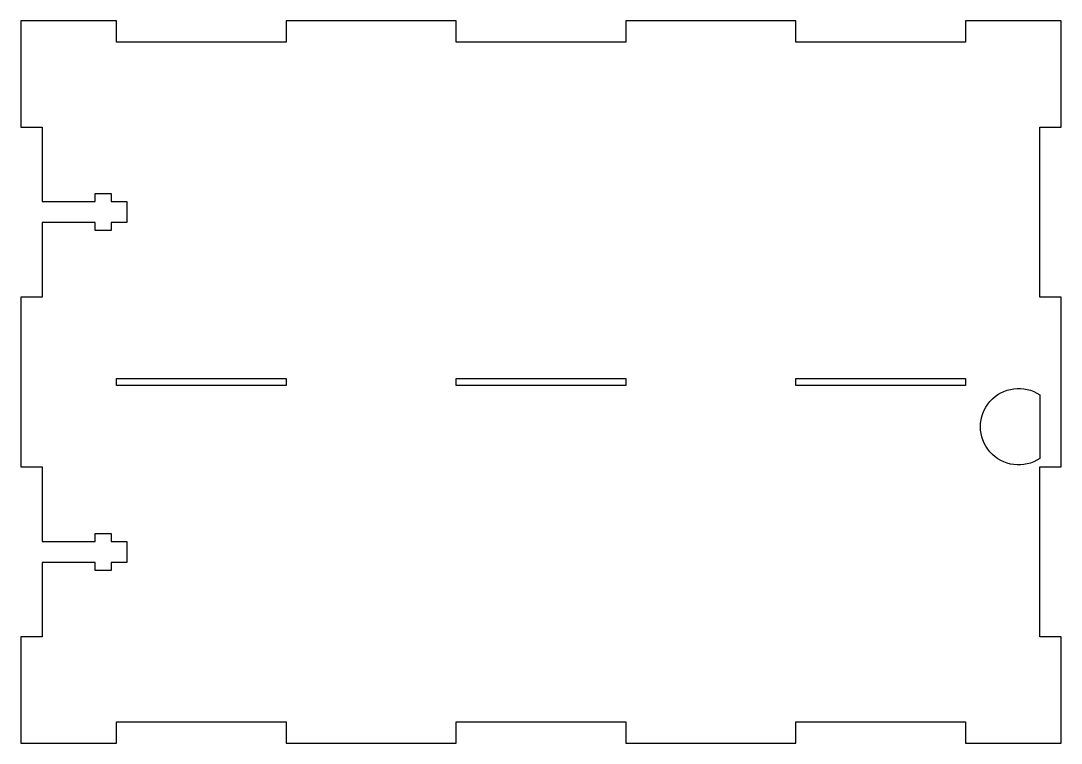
# Model space of a CAD drawing. Header units: inches. Extents: x -6.1 to 6.1, y -4.2 to 4.3.
import ezdxf

# ---------------------------------------------------------------- set-up
doc = ezdxf.new("R2010")
doc.units = ezdxf.units.IN
doc.header["$MEASUREMENT"] = 0

msp = doc.modelspace()

# ---------------------------------------------------------------- linework, layer by layer
for points in [[(-5, 4), (-5, 4.25), (-6.125, 4.25), (-6.125, 3), (-5.875, 3), (-5.875, 2.125), (-5.25, 2.125), (-5.25, 2.21875), (-5.0625, 2.21875), (-5.0625, 2.125), (-4.875, 2.125), (-4.875, 1.875), (-5.0625, 1.875), (-5.0625, 1.78125), (-5.25, 1.78125), (-5.25, 1.875), (-5.875, 1.875), (-5.875, 1), (-6.125, 1), (-6.125, -1), (-5.875, -1), (-5.875, -1.875), (-5.25, -1.875), (-5.25, -1.78125), (-5.0625, -1.78125), (-5.0625, -1.875), (-4.875, -1.875), (-4.875, -2.125), (-5.0625, -2.125), (-5.0625, -2.21875), (-5.25, -2.21875), (-5.25, -2.125), (-5.875, -2.125), (-5.875, -3), (-6.125, -3), (-6.125, -4.25), (-5, -4.25), (-5, -4), (-3, -4), (-3, -4.25), (-1, -4.25), (-1, -4), (1, -4), (1, -4.25), (3, -4.25), (3, -4), (5, -4), (5, -4.25), (6.125, -4.25), (6.125, -3), (5.875, -3), (5.875, -1), (6.125, -1), (6.125, 1), (5.875, 1), (5.875, 3), (6.125, 3), (6.125, 4.25), (5, 4.25), (5, 4), (3, 4), (3, 4.25), (1, 4.25), (1, 4), (-1, 4), (-1, 4.25), (-3, 4.25), (-3, 4)], [(-3, 0.04), (-3, -0.04), (-5, -0.04), (-5, 0.04)], [(1, 0.04), (1, -0.04), (-1, -0.04), (-1, 0.04)], [(5, 0.04), (5, -0.04), (3, -0.04), (3, 0.04)]]:
    msp.add_lwpolyline(points, close=True)
msp.add_lwpolyline([(5.875, -0.15167), (5.875, -0.9, -1.87082869)], format="xyb", close=True)

doc.saveas('drawing.dxf')
